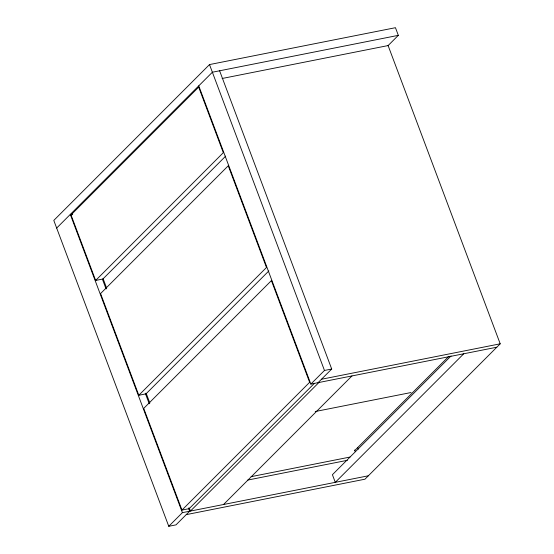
<?xml version="1.0" encoding="UTF-8"?>
<svg xmlns="http://www.w3.org/2000/svg" width="554" height="554" viewBox="0 0 554 554"><rect width="100%" height="100%" fill="white"/><g stroke="black" fill="none" stroke-linecap="round" stroke-linejoin="round"><path stroke-width="0.83" d="M387.945 45.74L398.326 35.345L395.452 27.7L209.502 64.576L53.793 220.416L168.769 526.3L175.999 524.867L189.627 511.231L188.408 507.997M56.667 228.061L212.376 72.221L398.326 35.345M71.009 214.91L198.685 87.117L223.324 152.669L95.648 280.456L71.009 214.91L72.616 214.592M225.672 156.124L102.878 279.022L95.648 280.456M138.805 395.272L266.481 267.485L228.255 165.778L100.572 293.565L138.805 395.272L146.034 393.839L268.829 270.941M181.961 510.089L309.638 382.302L271.412 280.594L143.728 408.381L181.961 510.089L189.191 508.655L314.43 383.313M168.769 526.3L182.391 512.665L368.341 475.789M198.748 85.856L310.849 384.095L324.471 370.46L331.707 369.026L219.606 70.787M318.079 382.662L331.707 369.026M318.91 382.495L190.451 511.065L189.302 508.004M223.511 504.514L351.963 375.944M354.865 450.395L448.74 356.437M451.081 355.924L332.414 474.702L335.288 482.347L463.74 353.777M222.092 78.495L388.105 45.573L500.207 343.812L364.941 479.203L186.22 514.638M72.706 213.948L70.296 214.426L182.391 512.665M321.486 379.255L500.207 343.812M310.849 384.095L496.799 347.219M315.226 411.532L411.013 392.537M251.101 476.669L349.996 457.057M247.7 480.076L347.434 460.298M357.711 447.5L358.32 449.121M354.636 450.07L355.239 451.683M209.502 64.576L324.471 370.46M103.058 278.558L106.687 288.219M146.214 393.375L149.843 403.035M102.435 279.264L106.077 288.966M145.273 393.229L149.22 403.734"/></g></svg>
